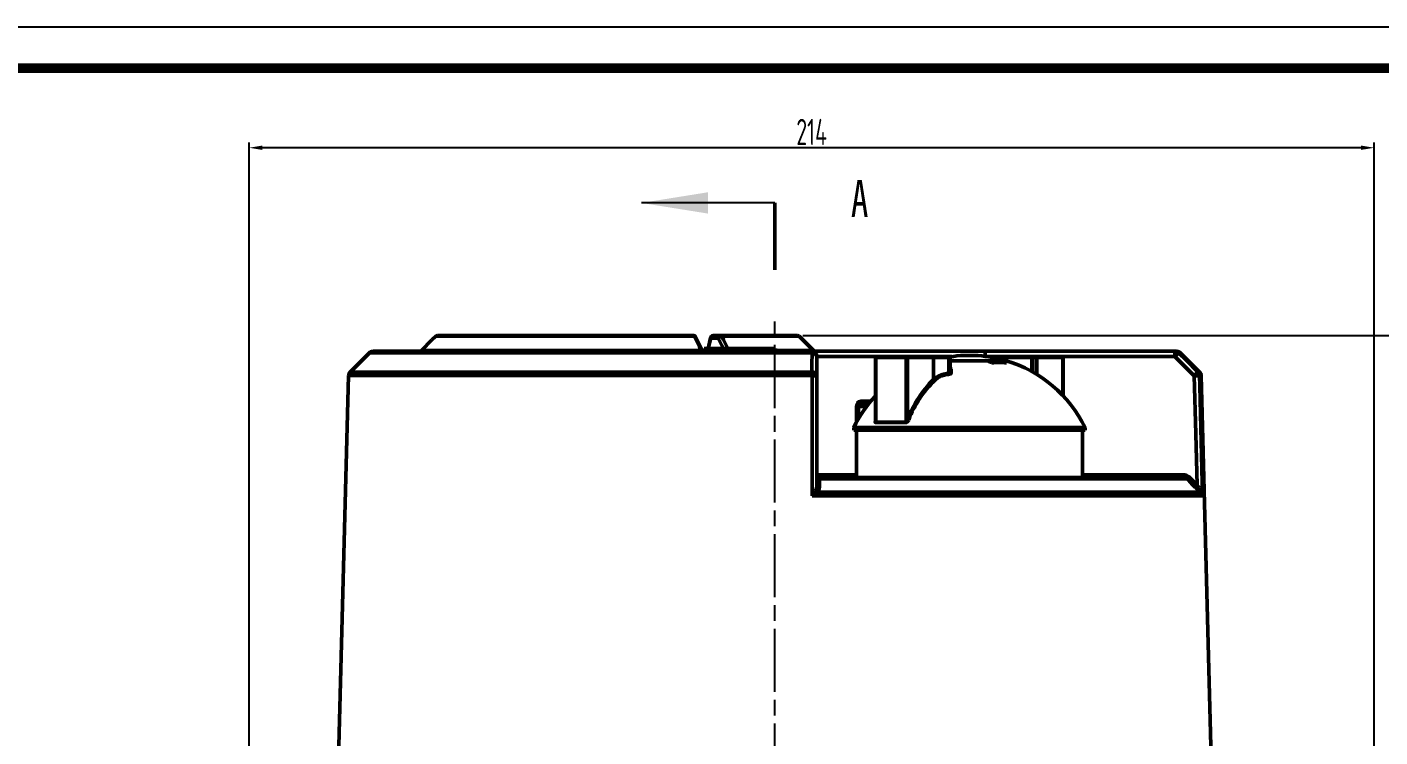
# Model space of a CAD drawing. Header units: millimetres. Extents: x 3338 to 4235, y 1659 to 2315.
# Drawn here: x 3847.2 to 4104.6, y 2180.1 to 2315.1 of the extents above; entities that cross this region are included whole.
import ezdxf

# ---------------------------------------------------------------- set-up
doc = ezdxf.new("R2010")
doc.units = ezdxf.units.MM
doc.linetypes.add('AM_ISO08W050', pattern=[18, 12, -1.5, 3, -1.5])
for name, color, linetype, lineweight in [('AM_5', 3, 'Continuous', 25), ('AM_7', 4, 'AM_ISO08W050', 25), ('AM_BOR', 7, 'Continuous', 50), ('剖切线', 1, 'Continuous', 50)]:
    doc.layers.add(name, color=color, linetype=linetype, lineweight=lineweight)
doc.layers.add('text', color=2, linetype='Continuous')
doc.styles.add('SLDTEXTSTYLE0', font='TXT', dxfattribs={"width": 0.7})
doc.styles.add('工程字', font='gbenor.shx', dxfattribs={"width": 0.707, "bigfont": 'hztxt.shx'})
doc.dimstyles.new('AM_GB$0', dxfattribs={"dimtxt": 3.5, "dimasz": 2.5, "dimexe": 1, "dimexo": 1, "dimgap": 0.5, "dimtad": 1, "dimdsep": 46, "dimtxsty": '工程字', "dimcen": 0, "dimclrd": 256, "dimclre": 256, "dimclrt": 2, "dimadec": 0, "dimazin": 2, "dimtp": 0.1, "dimtm": 0.1, "dimtfac": 0.71, "dimtmove": 0, "dimatfit": 3, "dimfxl": 0, "dimlwd": -1, "dimlwe": -1, "dimarcsym": 0})

# ---------------------------------------------------------------- blocks, each defined once
blk = doc.blocks.new('*D5')
at = {"layer": 'AM_5', "transparency": 16777216}
for p, q in [((3994.78, 2256.43), (4137.75, 2256.43)), ((4136.75, 1959.93), (4136.75, 2253.93)), ((4061.98, 1957.43), (4137.75, 1957.43))]:
    blk.add_line(p, q, dxfattribs=at)
for points in [[(4136.33, 2253.93), (4137.16, 2253.93), (4136.75, 2256.43)], [(4136.33, 1959.93), (4137.16, 1959.93), (4136.75, 1957.43)]]:
    blk.add_solid(points, dxfattribs=at)
at = {"layer": 'Defpoints', "color": 0}
for p in [(3993.78, 2256.43), (4136.75, 2256.43), (4060.98, 1957.43)]:
    blk.add_point(p, dxfattribs=at)
at = {"layer": 'AM_5', "color": 2, "transparency": 16777216, "insert": (4133.75, 2106.93), "char_height": 5, "attachment_point": 5, "rotation": 90, "style": '工程字'}
blk.add_mtext('299', dxfattribs=at)
blk = doc.blocks.new('*D6')
at = {"layer": 'AM_5', "transparency": 16777216}
for p, q in [((3889.48, 2163.43), (3889.48, 2293.14)), ((4103.48, 2095.93), (4103.48, 2293.14)), ((4100.98, 2292.14), (3891.98, 2292.14))]:
    blk.add_line(p, q, dxfattribs=at)
for points in [[(3891.98, 2292.56), (3891.98, 2291.73), (3889.48, 2292.14)], [(4100.98, 2292.56), (4100.98, 2291.73), (4103.48, 2292.14)]]:
    blk.add_solid(points, dxfattribs=at)
at = {"layer": 'Defpoints', "color": 0}
for p in [(3889.48, 2292.14), (3889.48, 2162.43), (4103.48, 2094.93)]:
    blk.add_point(p, dxfattribs=at)
at = {"layer": 'AM_5', "color": 2, "transparency": 16777216, "insert": (3996.48, 2295.14), "char_height": 5, "attachment_point": 5, "style": '工程字'}
blk.add_mtext('214', dxfattribs=at)

msp = doc.modelspace()

# ---------------------------------------------------------------- linework, layer by layer
msp.add_line((4234.903, 2315.096), (3338.028, 2315.096))
at = {"const_width": 1.875}
msp.add_lwpolyline([(4227.091, 2307.283), (3377.091, 2307.283), (3377.091, 1666.658), (4227.091, 1666.658)], close=True, dxfattribs=at)
at = {"layer": 'AM_5'}
msp.add_line((3989.484, 2281.647), (3964.084, 2281.647), dxfattribs=at)
msp.add_solid([(3964.084, 2281.647), (3976.784, 2279.615), (3976.784, 2283.679)], dxfattribs=at)
at = {"layer": 'AM_7'}
msp.add_line((3989.484, 1954.637), (3989.484, 2259.079), dxfattribs=at)
at = {"layer": 'AM_BOR'}
for p, q in [((3924.97, 2256.285), (3924.97, 2256.286)), ((3974.116, 2256.285), (3924.97, 2256.285)), ((3925.322, 2256.431), (3973.966, 2256.431)), ((3975.641, 2253.713), (3974.416, 2256.16)), ((3977.262, 2255.977), (3976.794, 2253.977)), ((3977.284, 2255.931), (3976.816, 2253.931)), ((3977.262, 2255.977), (3977.266, 2255.986)), ((3978.73, 2255.931), (3977.284, 2255.931)), ((3977.34, 2256.163), (3977.34, 2256.164)), ((3977.87, 2256.431), (3979.163, 2256.431)), ((3979.163, 2256.431), (3993.777, 2256.431)), ((3994.13, 2256.285), (3979.365, 2256.285)), ((3996.837, 2253.578), (3994.13, 2256.285)), ((3912.359, 2253.138), (3908.691, 2249.471)), ((3996.549, 2253.138), (3912.359, 2253.138)), ((3913.066, 2253.431), (3996.484, 2253.431)), ((3922.253, 2253.578), (3975.476, 2253.578)), ((3976.017, 2253.931), (3976.017, 2253.437)), ((3976.144, 2253.931), (3976.017, 2253.931)), ((3976.144, 2253.931), (3976.144, 2253.431)), ((3976.208, 2253.931), (3976.208, 2253.431)), ((3976.4, 2253.931), (3976.208, 2253.931)), ((3976.4, 2253.931), (3976.4, 2253.431)), ((3976.778, 2253.931), (3976.4, 2253.931)), ((3976.816, 2253.931), (3979.468, 2253.931)), ((3979.468, 2253.931), (3979.468, 2253.431)), ((3979.605, 2253.931), (3979.468, 2253.931)), ((3979.605, 2253.931), (3979.605, 2253.431)), ((3980.017, 2253.931), (3979.605, 2253.931)), ((3980.017, 2253.931), (3980.017, 2253.431)), ((3981.453, 2253.931), (3981.453, 2253.431)), ((3987.636, 2253.931), (3981.453, 2253.931)), ((3987.636, 2253.931), (3987.636, 2253.431)), ((3989.072, 2253.931), (3989.072, 2253.431)), ((3989.484, 2253.931), (3989.072, 2253.931)), ((3989.484, 2253.931), (3989.484, 2253.431)), ((3989.621, 2253.931), (3989.621, 2253.431)), ((3989.621, 2253.578), (3996.837, 2253.578)), ((3996.484, 2253.431), (4029.484, 2253.431)), ((3997.484, 2252.431), (3997.484, 2248.764)), ((4008.833, 2252.431), (3997.484, 2252.431)), ((4008.633, 2252.231), (4008.633, 2240.073)), ((4008.633, 2252.231), (4008.668, 2252.231)), ((4008.668, 2252.231), (4008.668, 2239.948)), ((4014.449, 2252.231), (4008.668, 2252.231)), ((4008.833, 2252.431), (4014.561, 2252.431)), ((4014.449, 2239.948), (4014.449, 2252.231)), ((4014.449, 2252.231), (4014.702, 2252.231)), ((4014.561, 2252.431), (4019.494, 2252.431)), ((4014.702, 2252.231), (4014.702, 2240.519)), ((4019.635, 2252.231), (4014.702, 2252.231)), ((4019.494, 2252.431), (4022.613, 2252.431)), ((4019.635, 2248.051), (4019.635, 2252.231)), ((4022.56, 2252.231), (4019.635, 2252.231)), ((4022.56, 2249.206), (4022.56, 2252.231)), ((4022.56, 2252.231), (4022.813, 2252.231)), ((4023.198, 2252.431), (4022.617, 2252.431)), ((4022.813, 2252.231), (4022.813, 2249.509)), ((4022.817, 2252.231), (4022.813, 2252.231)), ((4022.817, 2249.628), (4022.817, 2252.231)), ((4029.484, 2253.431), (4065.581, 2253.431)), ((4029.484, 2253.431), (4029.484, 2252.468)), ((4030.351, 2252.431), (4029.769, 2252.431)), ((4030.351, 2252.431), (4038.381, 2252.431)), ((4038.387, 2252.231), (4031.008, 2252.231)), ((4038.381, 2252.431), (4039.202, 2252.431)), ((4038.387, 2249.563), (4038.387, 2252.231)), ((4038.387, 2252.231), (4038.581, 2252.231)), ((4038.581, 2249.454), (4038.581, 2252.231)), ((4039.343, 2252.231), (4038.581, 2252.231)), ((4039.202, 2252.431), (4044.134, 2252.431)), ((4044.276, 2252.231), (4039.343, 2252.231)), ((4039.343, 2249.003), (4039.343, 2252.231)), ((4065.581, 2252.431), (4044.134, 2252.431)), ((4044.276, 2244.993), (4044.276, 2252.231)), ((4044.276, 2252.231), (4044.334, 2252.231)), ((4044.334, 2244.931), (4044.334, 2252.231)), ((4065.581, 2253.431), (4065.581, 2252.431)), ((4065.581, 2253.431), (4065.902, 2253.431)), ((4066.609, 2253.138), (4066.285, 2253.138)), ((4070.277, 2249.471), (4066.609, 2253.138)), ((3908.691, 2249.471), (3996.546, 2249.471)), ((4022.813, 2249.509), (4022.795, 2249.628)), ((4022.817, 2251.631), (4033.484, 2251.631)), ((4022.817, 2251.628), (4029.813, 2251.628)), ((4032.641, 2251.628), (4033.484, 2251.628)), ((4032.641, 2251.628), (4032.641, 2251.296)), ((4033.484, 2251.628), (4033.484, 2251.631)), ((4069.967, 2249.471), (4070.277, 2249.471)), ((3908.398, 2248.79), (3906.189, 2164.405)), ((3996.571, 2248.79), (3908.398, 2248.79)), ((3997.484, 2248.764), (3997.484, 2227.956)), ((4070.569, 2248.79), (4070.259, 2248.79)), ((4072.779, 2164.405), (4070.569, 2248.79)), ((4005.023, 2242.931), (4005.405, 2242.931)), ((4005.023, 2239.969), (4005.023, 2242.931)), ((4005.405, 2242.931), (4005.405, 2240.637)), ((4006.946, 2242.931), (4005.405, 2242.931)), ((4005.918, 2243.931), (4007.836, 2243.931)), ((4006.286, 2243.431), (4007.334, 2243.431)), ((4004.484, 2238.931), (4004.484, 2238.431)), ((4042.04, 2238.931), (4004.484, 2238.931)), ((4014.435, 2239.852), (4008.648, 2239.852)), ((4008.668, 2239.948), (4014.449, 2239.948)), ((4048.484, 2238.931), (4042.04, 2238.931)), ((4048.484, 2238.431), (4048.484, 2238.931)), ((4042.04, 2238.431), (4004.484, 2238.431)), ((4004.984, 2238.431), (4004.984, 2229.431)), ((4048.484, 2238.431), (4042.04, 2238.431)), ((4047.984, 2229.431), (4047.984, 2238.431)), ((3997.484, 2229.931), (4005.023, 2229.931)), ((4067.914, 2229.138), (3997.946, 2229.138)), ((3997.984, 2229.431), (4067.198, 2229.431)), ((4047.984, 2229.931), (4067.198, 2229.931)), ((4067.198, 2229.431), (4067.198, 2229.931)), ((4068.265, 2229.492), (4069.81, 2227.956)), ((3997.578, 2226.633), (4070.471, 2226.633)), ((4070.859, 2225.952), (3996.571, 2225.952))]:
    msp.add_line(p, q, dxfattribs=at)
at = {"layer": 'AM_BOR', "flags": 128}
for points in [[(3924.97, 2256.285), (3924.262, 2255.579), (3922.253, 2253.578)], [(3975.476, 2253.578), (3975.122, 2254.284), (3974.116, 2256.285)], [(3979.733, 2253.931), (3979.419, 2254.558), (3978.73, 2255.931)], [(3979.365, 2256.285), (3979.719, 2255.579), (3980.545, 2253.931)], [(3996.546, 2249.471), (3996.547, 2250.882), (3996.549, 2253.138)], [(4014.561, 2252.431), (4014.539, 2252.427), (4014.518, 2252.416), (4014.499, 2252.398), (4014.482, 2252.373), (4014.468, 2252.342), (4014.458, 2252.308), (4014.451, 2252.27), (4014.449, 2252.231)], [(4065.581, 2252.431), (4065.713, 2252.564), (4065.84, 2252.692), (4065.958, 2252.811), (4066.063, 2252.916), (4066.151, 2253.004), (4066.219, 2253.072), (4066.264, 2253.117), (4066.285, 2253.138)], [(4069.263, 2248.764), (4067.372, 2250.648), (4065.581, 2252.431)], [(4066.285, 2253.138), (4067.702, 2251.727), (4069.967, 2249.471)], [(4069.263, 2248.764), (4069.395, 2248.897), (4069.523, 2249.025), (4069.641, 2249.143), (4069.746, 2249.249), (4069.834, 2249.337), (4069.902, 2249.405), (4069.947, 2249.45), (4069.967, 2249.471)], [(3996.571, 2225.952), (3996.571, 2227.951), (3996.571, 2235.948), (3996.571, 2248.79)], [(4069.263, 2248.764), (4069.447, 2248.769), (4069.625, 2248.773), (4069.791, 2248.778), (4069.938, 2248.781), (4070.063, 2248.785), (4070.159, 2248.787), (4070.226, 2248.789), (4070.259, 2248.79)], [(4069.81, 2227.956), (4069.553, 2237.746), (4069.263, 2248.764)], [(4070.259, 2248.79), (4070.311, 2246.791), (4070.522, 2238.793), (4070.859, 2225.952)], [(3997.946, 2229.138), (3997.946, 2228.433), (3997.947, 2227.603)], [(4067.914, 2229.138), (4067.925, 2229.15), (4067.948, 2229.173), (4067.982, 2229.207), (4068.026, 2229.251), (4068.078, 2229.303), (4068.137, 2229.363), (4068.2, 2229.426), (4068.265, 2229.492)], [(4069.458, 2227.603), (4068.749, 2228.308), (4067.914, 2229.138)], [(4069.458, 2227.603), (4069.469, 2227.614), (4069.492, 2227.637), (4069.526, 2227.671), (4069.57, 2227.715), (4069.622, 2227.767), (4069.681, 2227.827), (4069.744, 2227.89), (4069.81, 2227.956)]]:
    msp.add_lwpolyline(points, dxfattribs=at)
at = {"layer": 'AM_BOR'}
for centre, radius, start, end in [((3925.322, 2255.931), 0.5, 90, 134.88996), ((3925.323, 2255.934), 0.497, 90.026, 135.13056), ((3973.966, 2255.931), 0.5, 26.65319, 90), ((3973.924, 2256.239), 0.197, 13.45726, 77.65264), ((3974.164, 2255.987), 0.302, 34.65, 99.12498), ((3977.31, 2255.971), 0.0475, 172.84057, 237.27657), ((3977.366, 2256.166), 0.0267, 185.48485, 239.88535), ((3979.199, 2255.963), 0.47, 94.40204, 183.81393), ((3979.349, 2255.565), 0.72, 88.7183, 149.43204), ((3979.137, 2256.183), 0.25, 24.1605, 84.19366), ((3993.777, 2255.931), 0.5, 45, 90), ((3913.066, 2252.431), 1, 90, 135), ((3921.901, 2253.929), 0.498, 270.02381, 315.11042), ((3975.669, 2253.625), 0.198, 193.89464, 257.99834), ((3976.089, 2253.931), 0.5, 205.79921, 269.99927), ((3976.089, 2253.931), 0.5, 205.83863, 269.99907), ((3976.842, 2253.971), 0.0478, 173.42999, 237.11397), ((3979.298, 2253.819), 0.387, 270.25656, 295.97599), ((3996.016, 2253.174), 0.534, 356.14624, 28.79329), ((3996.484, 2252.431), 1, 0, 90), ((3996.628, 2252.271), 0.871, 10.61386, 95.20312), ((3997.191, 2253.931), 0.5, 225, 270), ((4008.833, 2252.231), 0.2, 90, 180), ((4008.852, 2252.247), 0.185, 95.86056, 184.84646), ((4014.526, 2252.256), 0.179, 351.95427, 78.57359), ((4019.458, 2252.256), 0.179, 351.95499, 78.57287), ((4022.787, 2252.278), 0.232, 138.46309, 191.55813), ((4022.613, 2252.231), 0.2, 359.99144, 89.98294), ((4022.617, 2252.231), 0.2, 0, 90), ((4026.484, 2228.153), 24.5, 73.39845, 98.73703), ((4030.351, 2252.231), 0.2, 90, 136.76973), ((4038.381, 2252.231), 0.2, 0, 90), ((4036.689, 2252.281), 1.699, 358.31367, 5.06624), ((4039.166, 2252.256), 0.179, 351.95488, 78.57369), ((4044.134, 2252.231), 0.2, 0, 90), ((4044.099, 2252.256), 0.179, 351.95488, 78.57369), ((4065.58, 2252.438), 0.994, 44.84569, 89.9827), ((4065.902, 2252.431), 1, 45, 90), ((3909.398, 2248.764), 1, 135, 178.5), ((3996.627, 2248.602), 0.872, 10.65447, 95.33469), ((3988.092, 2248.812), 8.48, 359.84791, 4.45335), ((4022.093, 2249.178), 0.467, 342.26343, 3.46681), ((4023.008, 2249.528), 0.196, 185.78151, 279.86055), ((4024.598, 2238.73), 13.912, 63.86334, 67.98449), ((4032.141, 2239.701), 11.605, 83.00043, 96.99957), ((4027.426, 2238.73), 13.912, 63.86334, 67.98449), ((4026.484, 2228.149), 24.5, 26.10891, 73.39845), ((4069.257, 2248.764), 1.002, 1.47689, 44.86413), ((4069.569, 2248.764), 1, 1.5, 45), ((3996.786, 2240.366), 8.427, 85.25046, 91.46117), ((4036.131, 2231.868), 23.109, 135.54773, 158.01581), ((4036.192, 2231.838), 22.921, 135.54735, 158.016), ((4019.909, 2248.185), 0.305, 206.00152, 255.06067), ((4026.484, 2228.149), 24.5, 136.7681, 153.89109), ((4006.363, 2243.874), 0.45, 172.68987, 260.05005), ((4008.434, 2239.947), 0.233, 336.02259, 0.17971), ((4014.118, 2239.946), 0.331, 343.52208, 0.27652), ((4015.005, 2240.904), 0.49, 231.82282, 262.13045), ((3997.984, 2229.931), 0.5, 180, 270), ((3997.91, 2229.571), 0.434, 190.46089, 274.69565), ((3997.92, 2227.313), 0.761, 206.11467, 243.28228), ((3997.911, 2228.035), 0.434, 190.48074, 274.762), ((4070.768, 2226.786), 0.334, 145.03813, 207.38088)]:
    msp.add_arc(centre, radius, start, end, dxfattribs=at)
for points, knots in [([(3977.345, 2256.161), (3977.32, 2256.12), (3977.278, 2256.051), (3977.262, 2255.975), (3977.256, 2255.943)], [0, 0, 0, 0, 0.5820854, 1, 1, 1, 1]), ([(3977.353, 2256.143), (3977.347, 2256.131), (3977.313, 2256.064), (3977.297, 2255.992), (3977.284, 2255.931)], [0, 0, 0, 0, 0.1719099, 1, 1, 1, 1]), ([(3977.87, 2256.431), (3977.817, 2256.428), (3977.689, 2256.42), (3977.513, 2256.344), (3977.389, 2256.245), (3977.352, 2256.177), (3977.343, 2256.161)], [0, 0, 0, 0, 0.2564304, 0.6222858, 0.9144489, 1, 1, 1, 1]), ([(3977.87, 2256.431), (3977.868, 2256.431), (3977.864, 2256.431), (3977.857, 2256.431), (3977.842, 2256.431), (3977.811, 2256.429), (3977.739, 2256.421), (3977.611, 2256.385), (3977.457, 2256.296), (3977.386, 2256.191), (3977.353, 2256.143)], [0, 0, 0, 0, 0.0072897, 0.0172544, 0.0368032, 0.0786533, 0.1697551, 0.3881704, 0.7195083, 1, 1, 1, 1]), ([(3975.633, 2253.709), (3975.642, 2253.696), (3975.666, 2253.66), (3975.653, 2253.62), (3975.612, 2253.593), (3975.571, 2253.582), (3975.528, 2253.577), (3975.49, 2253.577), (3975.476, 2253.578)], [0, 0, 0, 0, 0.2050107, 0.5567956, 0.7175897, 0.7985709, 0.9247275, 1, 1, 1, 1]), ([(3976.79, 2253.977), (3976.782, 2253.943), (3976.761, 2253.848), (3976.676, 2253.701), (3976.579, 2253.583), (3976.518, 2253.542), (3976.505, 2253.534)], [0, 0, 0, 0, 0.2078382, 0.5835685, 0.9119132, 1, 1, 1, 1]), ([(3976.816, 2253.931), (3976.792, 2253.872), (3976.743, 2253.755), (3976.636, 2253.621), (3976.561, 2253.56), (3976.539, 2253.542)], [0, 0, 0, 0, 0.4197051, 0.8311071, 1, 1, 1, 1]), ([(3981.453, 2253.931), (3981.279, 2253.931), (3980.931, 2253.931), (3980.413, 2253.931), (3980.119, 2253.931), (3980.051, 2253.931), (3980.017, 2253.931)], [0, 0, 0, 0, 0.28155189, 0.56126396, 0.77886017, 1, 1, 1, 1]), ([(3989.072, 2253.931), (3989.042, 2253.931), (3988.981, 2253.931), (3988.811, 2253.931), (3988.311, 2253.931), (3987.915, 2253.931), (3987.636, 2253.931)], [0, 0, 0, 0, 0.1873742, 0.3732272, 0.5588338, 1, 1, 1, 1]), ([(4019.635, 2248.051), (4019.902, 2248.263), (4020.385, 2248.648), (4021.357, 2249.042), (4022.096, 2249.187), (4022.489, 2249.204), (4022.56, 2249.206)], [0, 0, 0, 0, 0.3540521, 0.6427714, 0.9353245, 1, 1, 1, 1]), ([(4023.041, 2249.336), (4023.032, 2249.301), (4023.014, 2249.237), (4022.91, 2249.146), (4022.781, 2249.081), (4022.65, 2249.044), (4022.573, 2249.039), (4022.538, 2249.036)], [0, 0, 0, 0, 0.2579569, 0.4849259, 0.7035838, 0.8642781, 1, 1, 1, 1]), ([(4022.56, 2249.206), (4022.577, 2249.209), (4022.618, 2249.215), (4022.686, 2249.255), (4022.749, 2249.32), (4022.8, 2249.41), (4022.808, 2249.474), (4022.813, 2249.509)], [0, 0, 0, 0, 0.113226, 0.2576307, 0.4754199, 0.7185211, 1, 1, 1, 1]), ([(4022.817, 2250.28), (4022.85, 2250.247), (4023.081, 2250.02), (4023.059, 2249.65), (4023.041, 2249.336)], [0, 0, 0, 0, 0.1472915, 1, 1, 1, 1]), ([(4022.538, 2249.036), (4022.472, 2249.033), (4022.108, 2249.017), (4021.422, 2248.871), (4020.522, 2248.48), (4020.077, 2248.1), (4019.831, 2247.89)], [0, 0, 0, 0, 0.0640432, 0.3544128, 0.6430718, 1, 1, 1, 1]), ([(4005.918, 2243.931), (4005.819, 2243.922), (4005.611, 2243.901), (4005.34, 2243.731), (4005.151, 2243.482), (4005.043, 2243.211), (4005.03, 2243.025), (4005.023, 2242.931)], [0, 0, 0, 0, 0.236844, 0.4996167, 0.6996125, 0.8497983, 1, 1, 1, 1]), ([(4005.405, 2242.931), (4005.408, 2242.962), (4005.412, 2243.01), (4005.45, 2243.101), (4005.539, 2243.215), (4005.73, 2243.336), (4005.99, 2243.417), (4006.189, 2243.427), (4006.286, 2243.431)], [0, 0, 0, 0, 0.0747796, 0.1171019, 0.2469634, 0.4436784, 0.7296173, 1, 1, 1, 1]), ([(4008.648, 2239.852), (4008.636, 2239.854), (4008.609, 2239.859), (4008.583, 2239.906), (4008.575, 2240.012), (4008.594, 2240.133), (4008.627, 2240.223), (4008.633, 2240.241)], [0, 0, 0, 0, 0.1148327, 0.2566366, 0.4794144, 0.8964649, 1, 1, 1, 1]), ([(4008.634, 2240.072), (4008.634, 2240.046), (4008.635, 2240.003), (4008.646, 2239.964), (4008.657, 2239.95), (4008.664, 2239.949), (4008.668, 2239.948)], [0, 0, 0, 0, 0.49202733, 0.79497716, 0.8791214, 1, 1, 1, 1]), ([(4014.938, 2240.419), (4014.883, 2240.303), (4014.799, 2240.129), (4014.643, 2239.952), (4014.541, 2239.88), (4014.48, 2239.855), (4014.445, 2239.853), (4014.435, 2239.852)], [0, 0, 0, 0, 0.4935082, 0.7465134, 0.8510379, 0.9564904, 1, 1, 1, 1]), ([(4014.449, 2239.948), (4014.454, 2239.948), (4014.465, 2239.95), (4014.484, 2239.961), (4014.51, 2239.985), (4014.558, 2240.056), (4014.635, 2240.236), (4014.675, 2240.404), (4014.702, 2240.519)], [0, 0, 0, 0, 0.0275822, 0.0617298, 0.1041861, 0.1954158, 0.4521443, 1, 1, 1, 1]), ([(3997.984, 2229.431), (3997.982, 2229.43), (3997.974, 2229.425), (3997.96, 2229.354), (3997.951, 2229.21), (3997.946, 2229.138)], [0, 0, 0, 0, 0.1397747, 0.5702726, 1, 1, 1, 1]), ([(4067.198, 2229.931), (4067.369, 2229.914), (4067.709, 2229.881), (4068.062, 2229.68), (4068.226, 2229.528), (4068.265, 2229.492)], [0, 0, 0, 0, 0.4316487, 0.8633405, 1, 1, 1, 1]), ([(4067.914, 2229.138), (4067.887, 2229.163), (4067.778, 2229.264), (4067.54, 2229.398), (4067.312, 2229.42), (4067.198, 2229.431)], [0, 0, 0, 0, 0.1363864, 0.5678734, 1, 1, 1, 1]), ([(3996.571, 2225.952), (3996.572, 2225.954), (3996.694, 2226.136), (3996.932, 2226.495), (3997.137, 2226.819), (3997.237, 2226.978)], [0, 0, 0, 0, 0.0060563, 0.5138854, 1, 1, 1, 1]), ([(3997.578, 2226.633), (3997.425, 2226.528), (3997.112, 2226.314), (3996.755, 2226.075), (3996.573, 2225.953), (3996.571, 2225.952)], [0, 0, 0, 0, 0.4863959, 0.9939301, 1, 1, 1, 1]), ([(3997.237, 2226.978), (3997.313, 2227.137), (3997.461, 2227.449), (3997.476, 2227.79), (3997.484, 2227.956)], [0, 0, 0, 0, 0.5114842, 1, 1, 1, 1]), ([(3997.947, 2227.603), (3997.935, 2227.436), (3997.91, 2227.09), (3997.691, 2226.789), (3997.578, 2226.633)], [0, 0, 0, 0, 0.4802559, 1, 1, 1, 1]), ([(4070.471, 2226.633), (4070.369, 2226.727), (4070.051, 2227.02), (4069.698, 2227.367), (4069.458, 2227.603)], [0, 0, 0, 0, 0.3221812, 1, 1, 1, 1]), ([(4069.81, 2227.956), (4069.97, 2227.721), (4070.202, 2227.38), (4070.424, 2227.074), (4070.494, 2226.978)], [0, 0, 0, 0, 0.686422, 1, 1, 1, 1]), ([(4070.859, 2225.952), (4070.859, 2225.953), (4070.84, 2226.075), (4070.767, 2226.314), (4070.568, 2226.528), (4070.471, 2226.633)], [0, 0, 0, 0, 0.0060697, 0.5136041, 1, 1, 1, 1]), ([(4070.494, 2226.978), (4070.587, 2226.819), (4070.779, 2226.495), (4070.843, 2226.136), (4070.859, 2225.954), (4070.859, 2225.952)], [0, 0, 0, 0, 0.48611492, 0.99394375, 1, 1, 1, 1])]:
    msp.add_open_spline(points, degree=3, knots=knots, dxfattribs=at)
at = {"layer": '剖切线'}
msp.add_line((3989.484, 2281.647), (3989.484, 2268.947), dxfattribs=at)

# ---------------------------------------------------------------- texts
at = {"layer": 'text', "insert": (4003.946, 2285.977), "char_height": 7, "attachment_point": 1, "style": 'SLDTEXTSTYLE0'}
msp.add_mtext('{\\fSimSun|b0|i0|c0|p2;A}', dxfattribs=at)

# ---------------------------------------------------------------- dimensions: what is measured, and where the dimension line sits
at = {"layer": 'AM_5'}
dim = msp.add_linear_dim(base=(3889.484, 2292.142), p1=(4103.484, 2094.931), p2=(3889.484, 2162.431), dimstyle='AM_GB$0', override={"dimtxt": 5}, dxfattribs=at)
dim.commit()
dim.dimension.update_dxf_attribs({"geometry": '*D6', "text_midpoint": (3996.484, 2292.142), "dimtype": 160})
dim = msp.add_linear_dim(base=(4136.747, 2256.431), p1=(4060.984, 1957.431), p2=(3993.777, 2256.431), angle=90, dimstyle='AM_GB$0', override={"dimtxt": 5}, dxfattribs=at)
dim.commit()
dim.dimension.update_dxf_attribs({"geometry": '*D5', "text_midpoint": (4133.747, 2106.931)})

doc.saveas('drawing.dxf')
